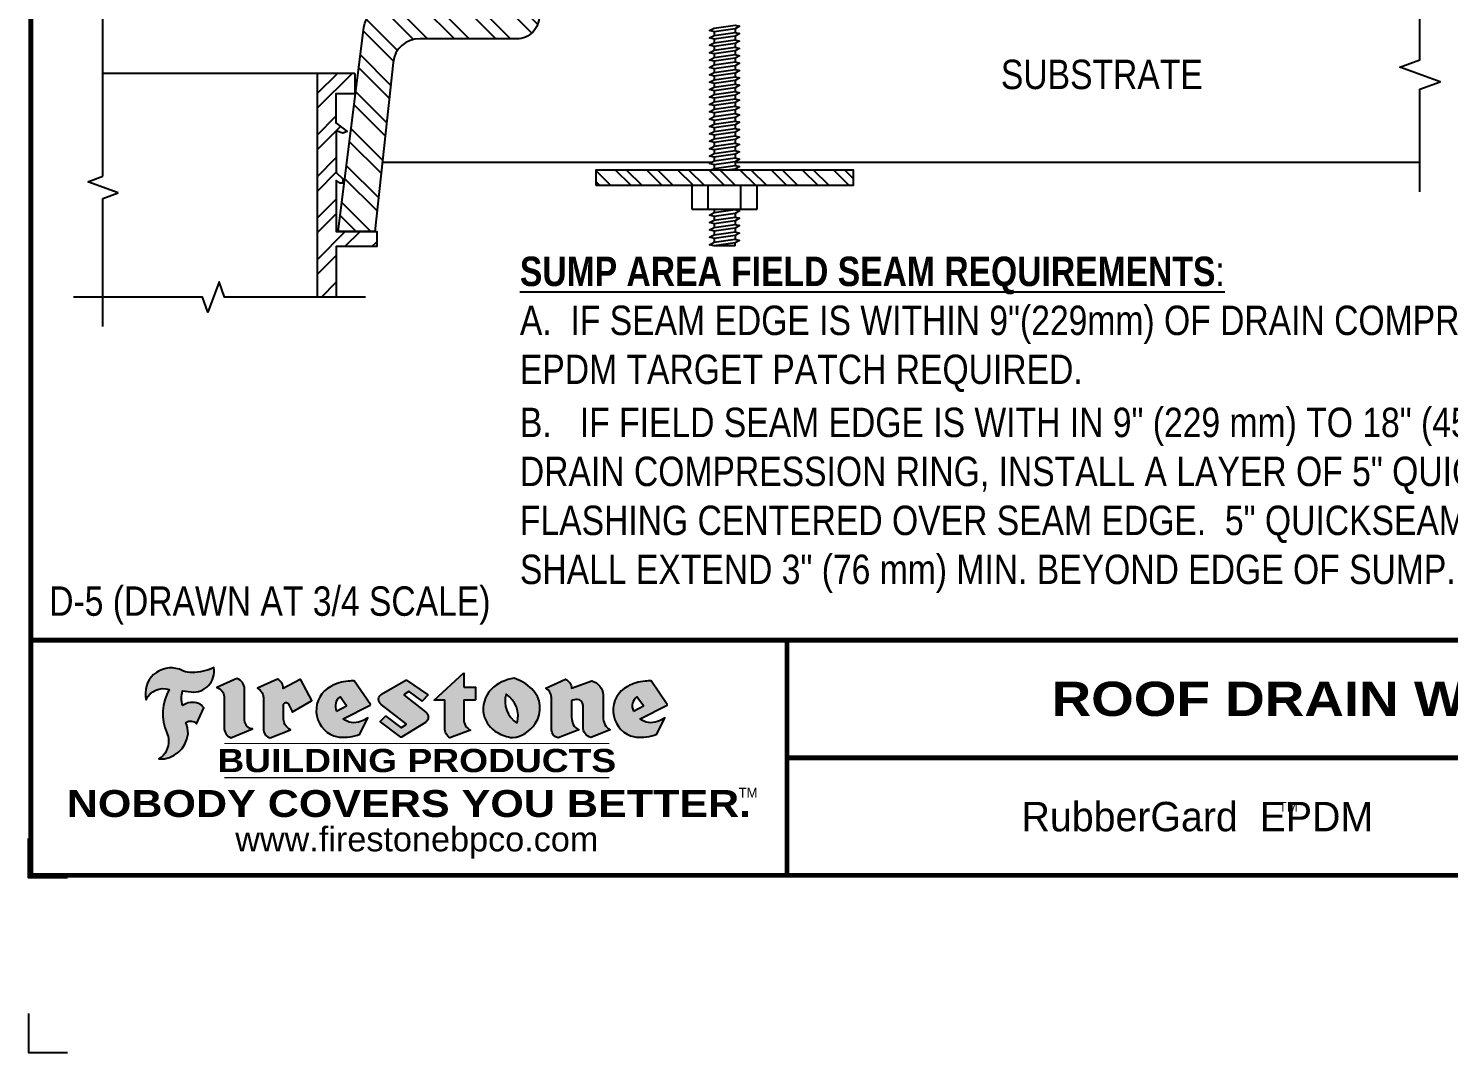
# Model space of a CAD drawing. Header units: inches. Extents: x 255.4 to 275.5, y 113.7 to 130.5.
# Drawn here: x 255.45 to 264.51, y 113.75 to 120.28 of the extents above; entities that cross this region are included whole.
import ezdxf
from ezdxf.enums import TextEntityAlignment as Align

# ---------------------------------------------------------------- set-up
doc = ezdxf.new("R2010")
doc.units = ezdxf.units.IN
doc.header["$MEASUREMENT"] = 0
doc.layers.get('0').update_dxf_attribs({"linetype": 'CONTINUOUS'})
doc.layers.get('DEFPOINTS').update_dxf_attribs({"linetype": 'CONTINUOUS'})
for name, color, linetype in [('FSBP-ACCESSORY-OTHER', 7, 'CONTINUOUS'), ('FSBP-ANNO-NOTE', 7, 'CONTINUOUS'), ('FSBP-SUBSTRATE-GENERIC', 9, 'CONTINUOUS'), ('FSBP-TTLB', 7, 'CONTINUOUS'), ('FSBP-TTLB-BORDER', 7, 'CONTINUOUS'), ('FSBP-TTLB-TEXT', 7, 'CONTINUOUS')]:
    doc.layers.add(name, color=color, linetype=linetype)
doc.styles.add('FSBP_ARIAL', font='arial.ttf')
doc.styles.add('FSBP_ARIAL_BOLD', font='')
doc.styles.add('FSBP_ARIAL_NAR', font='ARIALN.TTF')
doc.styles.add('FSBP_BANKGOTHIC', font='bgothm.ttf')
doc.styles.get('FSBP_ARIAL_BOLD').set_extended_font_data('Arial Black')

# ---------------------------------------------------------------- blocks, each defined once
blk = doc.blocks.new('TTLB-EPDM_1')
at = {"layer": 'FSBP-TTLB-TEXT'}
h = blk.add_hatch(color=1, dxfattribs=at)
edge = h.paths.add_edge_path()
edge.add_arc((1.037309769669573, -0.1982514792917306), 0.1319107607348553, 264.0410451462098, 370.3106169565175)
edge.add_arc((1.027551646585694, 0.1214293576525799), 0.3273056962876235, 270.05058356628535, 295.23459397187514, ccw=False)
edge.add_arc((1.022801957313345, -0.06680179986895154), 0.1391656561713503, 249.3281275763668, 272.0749124149863, ccw=False)
edge.add_line((0.9736743133014443, -0.1970076156048179), (0.9474927838574558, -0.1852745150568325))
edge.add_arc((0.8939498971398288, -0.3394262635682071), 0.1631857907024099, 70.84590087378872, 194.3325259843273)
edge.add_arc((0.8444260109029493, -0.4259936440910768), 0.1179914261095279, 70.96950098067128, 156.9641407594482, ccw=False)
edge.add_arc((1.153141409296894, -0.4684497516079468), 0.3110405457095052, 150.3231137483159, 203.2084295854517)
edge.add_arc((0.7562495500622943, -0.6412608153899899), 0.1218587156617311, 0.8849157075190988, 24.34668939894999, ccw=False)
edge.add_arc((0.7493781665697374, -0.6475258110744375), 0.1289731377238325, -58.36655102076742, 3.6216782311386737, ccw=False)
edge.add_arc((0.8256699029544474, -0.5792158350996106), 0.1783301886510354, 267.2205474105585, 354.1381621173521)
edge.add_arc((0.7903121048625305, -0.6011409294291745), 0.212787892960859, 0.9996158580669322, 21.00503380861244)
edge.add_arc((1.01880712263941, -0.5666691048185161), 0.05136395668415847, 40.82117713173261, 125.52727787225791, ccw=False)
edge.add_line((1.057676976260041, -0.5330924682126437), (1.102776947655911, -0.4308018311949837))
edge.add_arc((1.040858222524664, -0.4699705673995949), 0.07326744446031509, 32.31675181867256, 66.31481236598174)
edge.add_arc((1.032262518825329, -0.5063316993097662), 0.1102246948011782, 69.8179132332389, 125.254734720681)
edge.add_arc((1.127708877207287, -0.368959353531244), 0.1659710644737306, 164.1569669952081, 196.5811013160487, ccw=False)
edge.add_line((0.9680425188342383, -0.3236487780942383), (1.023615334387159, -0.3294494641845773))
h = blk.add_hatch(color=1, dxfattribs=at)
edge = h.paths.add_edge_path()
edge.add_line((1.275239419159561, -0.6223407783464694), (1.415345367376062, -0.5660418822574371))
edge.add_arc((1.421019305783958, -0.5090099247487757), 0.05731350411836949, 181.9717871001989, 264.31851000495806, ccw=False)
edge.add_line((1.363739737527226, -0.5109819325197265), (1.363412352251203, -0.3102363679013962))
edge.add_arc((1.294263659668751, -0.3103491388303989), 0.06914878453844908, 0.0934405599591014, 72.42834396969012)
edge.add_line((1.315139561173908, -0.2444268274366692), (1.186839444240604, -0.3024209471341379))
edge.add_arc((1.175246268095289, -0.3585110609420917), 0.05727567197445628, -0.017399788185912257, 78.322067691347, ccw=False)
edge.add_line((1.232521937428658, -0.3585284546236807), (1.232574268422297, -0.555126496687123))
edge.add_arc((1.305699496415486, -0.5558575689677219), 0.07312888236350451, 179.4272023230205, 245.3845503102953)
h = blk.add_hatch(color=1, dxfattribs=at)
edge = h.paths.add_edge_path()
edge.add_line((1.792026821926584, -0.3839679064720229), (1.722158956877934, -0.2518542302253621))
edge.add_arc((1.720119655279638, -0.2529327078887852), 0.002306916790721817, 27.87197133405656, 117.3766794470751)
edge.add_line((1.719058846382097, -0.250884159729182), (1.610638460368705, -0.3070279753467702))
edge.add_arc((1.547088841662962, -0.3061026658494403), 0.06355635479880145, 359.165808011073, 425.8793658831422)
edge.add_line((1.573061729235633, -0.2480956029480268), (1.446879247402876, -0.3051325108639702))
edge.add_arc((1.407812067100189, -0.370357133046621), 0.07602957263902092, -3.441403975725109, 59.07992244284969, ccw=False)
edge.add_line((1.483704536400296, -0.3749210150788969), (1.483704536400296, -0.5723838140635706))
edge.add_arc((1.54053746518044, -0.568254406115083), 0.05698275005415228, 184.1557352478595, 255.3066498366543)
edge.add_line((1.526084036778343, -0.6233736605654059), (1.657291340682093, -0.570650514527486))
edge.add_arc((1.688298576827198, -0.5021390388423987), 0.0752015358480571, 207.5160880841914, 245.649226723163, ccw=False)
edge.add_arc((1.721050197024907, -0.4914488168456328), 0.1093332836229113, 179.4823365255141, 204.5537900001094, ccw=False)
edge.add_line((1.611721375809452, -0.4904610114968335), (1.611721375809452, -0.4126404716788983))
edge.add_arc((1.628589765097195, -0.414159299036043), 0.01693662875851176, 28.356188110622725, 174.8549701683585, ccw=False)
edge.add_arc((1.627340435522395, -0.4197189881350504), 0.02111886817708033, 22.216893572439517, 40.10213956426492, ccw=False)
edge.add_line((1.646891420738257, -0.4117336534413738), (1.666638796144639, -0.4549750258192233))
edge.add_arc((1.668737246926742, -0.4540167099035481), 0.002306916790685496, 204.545128184284, 299.6323508190091)
edge.add_line((1.669877862091766, -0.4560219186518992), (1.791128135493295, -0.3870515928837648))
edge.add_line((1.791128135493295, -0.3870515928837648), (1.792026821926584, -0.3839679064720229))
h = blk.add_hatch(color=1, dxfattribs=at)
h.paths.add_polyline_path([(2.063388732080512, -0.2583237030618903, 0.02524281661523788), (2.025024361750752, -0.2610532129309178, 0.1213611957758757), (1.901773912052249, -0.3008158885520373, 0.6151668103976068), (1.93274136141747, -0.6099060679591872, 0.05306812109568645), (1.967936229862175, -0.617865745600497, 0.1150932231766138), (2.099126721549737, -0.5994933789882708), (2.151195569562105, -0.4944891916583316, -0.08755405562188731), (2.104230609512001, -0.5187113292177372, -0.265591761123442), (1.992692314386659, -0.5010701623316862), (2.165347897647223, -0.4141184325909109, 0.4518949533370738), (2.166222728871162, -0.4107679608846269)])
h.paths.add_polyline_path([(2.014217313945437, -0.4188965037300676), (1.951113654018855, -0.4515330109460507, -0.3720533890450154), (1.973177450672722, -0.3607130665457561)], flags=16)
h = blk.add_hatch(color=1, dxfattribs=at)
edge = h.paths.add_edge_path()
edge.add_arc((2.260407392426802, -0.3775796671688782), 0.04152450223225729, 123.20805433950699, 232.2027298779723, ccw=False)
edge.add_line((2.237665217914071, -0.3428366421988329), (2.393535971665983, -0.2540943745380986))
edge.add_arc((2.394677353533142, -0.2560991469722482), 0.002306916790741334, 55.64644466176611, 119.65426054492559, ccw=False)
edge.add_line((2.395979141996861, -0.2541946229174954), (2.531809646140459, -0.3470380726374032))
edge.add_arc((2.530468902927946, -0.3489153772789875), 0.002306916790700397, -42.731101238422525, 54.4661353739603, ccw=False)
edge.add_line((2.532163440279987, -0.3504807552658491), (2.498457913851155, -0.3869673252714421))
edge.add_arc((2.496763376499139, -0.3854019472845934), 0.002306916790672934, 233.7527076894875, 317.26889876138785, ccw=False)
edge.add_line((2.495399362263356, -0.38726241234572), (2.413849913492982, -0.3274738082119626))
edge.add_arc((2.412485899257181, -0.3293342732731342), 0.002306916790720064, 53.75270768979358, 124.4135619297835)
edge.add_line((2.41118211687575, -0.3274311136421062), (2.382933981293377, -0.346782838468144))
edge.add_arc((2.38423776367478, -0.3486859980991606), 0.002306916790694898, 124.4135619293799, 231.8459020253626)
edge.add_line((2.382812599816248, -0.3505000469010184), (2.519899969301207, -0.4581994452042721))
edge.add_arc((2.494247019847682, -0.4908523236374461), 0.04152450223225742, -55.21225898295222, 51.84590202520428, ccw=False)
edge.add_line((2.517938320565804, -0.5249552055672808), (2.364434947484597, -0.6179520922513717))
edge.add_arc((2.36323960192349, -0.6159790200102006), 0.002306916790726996, 233.2955624372927, 301.20872157023314, ccw=False)
edge.add_line((2.361860787187538, -0.6178285429225383), (2.231266621301074, -0.5204709167214361))
edge.add_arc((2.232647938930649, -0.5186232623475259), 0.002306916790697672, 135.5134179846393, 233.21798691998708, ccw=False)
edge.add_line((2.231002150870836, -0.5170067083764565), (2.262839375599356, -0.4845937328397696))
edge.add_arc((2.264485163659225, -0.4862102868108537), 0.002306916790748497, 53.0352839999411, 135.513417985369, ccw=False)
edge.add_line((2.265872365996302, -0.4843670465239001), (2.361834678328762, -0.5565872257804898))
edge.add_arc((2.363221880665761, -0.5547439854936304), 0.002306916790627066, 233.0352840000685, 302.2362632414394)
edge.add_line((2.36445241715569, -0.5566953042850713), (2.39428499383348, -0.5378823484768844))
edge.add_arc((2.393054457343549, -0.5359310296853765), 0.002306916790685166, 302.2362632406177, 412.2027298768422)
edge.add_line((2.394468296066179, -0.5341081404551886), (2.234958295420142, -0.4103916733127022))
h = blk.add_hatch(color=1, dxfattribs=at)
edge = h.paths.add_edge_path()
edge.add_line((2.763460561272041, -0.2072496393923444), (2.763460561272041, -0.2969520779963801))
edge.add_arc((2.765767478062699, -0.2969520779963943), 0.00230691679065842, 179.9999999996471, 269.9999999996471)
edge.add_line((2.765767478062685, -0.2992589947870528), (2.835417693520355, -0.2992589947870528))
edge.add_arc((2.835417693520355, -0.3015659115777538), 0.002306916790701052, 0, 90, ccw=False)
edge.add_line((2.837724610311056, -0.3015659115777538), (2.837724610311056, -0.3790761307453892))
edge.add_arc((2.83541769352037, -0.3790761307453749), 0.002306916790686842, 269.99999999964706, 359.99999999964706, ccw=False)
edge.add_line((2.835417693520355, -0.3813830475360618), (2.765767478062685, -0.3813830475360618))
edge.add_arc((2.765767478062699, -0.3836899643267202), 0.00230691679065842, 90.00000000035294, 180.0000000003529)
edge.add_line((2.763460561272041, -0.3836899643267344), (2.763460561272041, -0.5033995910642801))
edge.add_arc((2.836735953378943, -0.5071368822038516), 0.07337063740681413, 177.0802527808789, 245.3249543133826)
edge.add_line((2.806105814540615, -0.5738080530967267), (2.674529557384915, -0.6226036013049594))
edge.add_arc((2.708610405062069, -0.564298408791804), 0.06753517344606039, 177.0345319916277, 239.6926428024901, ccw=False)
edge.add_line((2.641165668230087, -0.560804539009709), (2.641165668230087, -0.3836899643267344))
edge.add_arc((2.638858751439429, -0.3836899643267202), 0.00230691679065842, 359.9999999996471, 449.999999999647)
edge.add_line((2.638858751439443, -0.3813830475360618), (2.572857950769389, -0.3813830475360618))
edge.add_line((2.572857950769389, -0.3813830475360618), (2.763460561272041, -0.2072496393923444))
h = blk.add_hatch(color=1, dxfattribs=at)
edge = h.paths.add_edge_path(flags=16)
edge.add_arc((2.940363509127394, -0.4847985213681437), 0.1684614578629418, 344.5558804047865, 417.0140046669545)
edge.add_arc((3.194458079644619, -0.3883534532477785), 0.1684614578629414, 164.5558804047864, 237.0140046669546)
edge = h.paths.add_edge_path()
edge.add_arc((3.069375116502199, -0.4399344555144872), 0.1828726885096673, 136.0914512150047, 191.213418978326)
edge.add_arc((3.064939550433406, -0.4318234379590333), 0.1803148804748503, 194.0167254156723, 240.6663730831859)
edge.add_arc((3.098047041778981, -0.3845058757092554), 0.2378525180183701, 239.2975390661776, 264.2889872773176)
edge.add_arc((3.04884478212623, -0.4190232383793012), 0.203760689247156, 277.1986764832036, 326.503572961274)
edge.add_arc((3.077739326803546, -0.4341046616465112), 0.171374865791709, 325.3768876809902, 406.3828327799087)
edge.add_arc((3.011839488065919, -0.4896144380417797), 0.2571945645850002, 44.28462553519766, 73.82901434867304)
edge.add_arc((3.117152499586992, -0.4983433120546693), 0.2579560664039132, 97.50292863483666, 134.1039137579027)
h = blk.add_hatch(color=1, dxfattribs=at)
edge = h.paths.add_edge_path()
edge.add_line((3.322690228557462, -0.5721896537377091), (3.322690228557462, -0.3749210150788969))
edge.add_arc((3.246797759257384, -0.3703571330465745), 0.076029572638996, 356.5585960242387, 419.0799224428129)
edge.add_line((3.285864939560099, -0.3051325108639702), (3.412047421392799, -0.2480956029480268))
edge.add_arc((3.386074533820159, -0.3061026658494941), 0.06355635479883807, 0.3962622833877276, 65.87936588318718, ccw=False)
edge.add_line((3.449629368605429, -0.3056631084210863), (3.580526418688805, -0.2593848434574539))
edge.add_arc((3.555744121700958, -0.3530904070730321), 0.09692726601172152, 2.366977007666776, 75.18615851992018, ccw=False)
edge.add_line((3.652588689330287, -0.3490873311063041), (3.652588689330287, -0.4883770011386872))
edge.add_arc((3.761877549389556, -0.4914934052703811), 0.1093332836229047, 178.3666365323574, 204.5537900000422)
edge.add_arc((3.729125929191727, -0.5021836272670953), 0.07520153584796169, 207.5160880841711, 245.2240541443093)
edge.add_line((3.697611150971852, -0.5704631245385627), (3.572585913552643, -0.6207021253773775))
edge.add_arc((3.59534718600759, -0.5526356419907701), 0.07177131519198746, 180.3328587115751, 251.51018566665869, ccw=False)
edge.add_line((3.523577081955409, -0.5530525936986663), (3.523577081955409, -0.4153032515383615))
edge.add_arc((3.486319529276879, -0.4148773504126441), 0.0372599868942854, 359.3450650296066, 449.0500281941028)
edge.add_arc((3.482769874121713, -0.4419622099033496), 0.06447454900600783, 86.29402372314017, 119.8211331593848)
edge.add_line((3.450707067966732, -0.3860252459975726), (3.450707067966732, -0.4904610114968335))
edge.add_arc((3.560035889182251, -0.491448816845647), 0.1093332836229751, 179.4823365255069, 204.5537900001023)
edge.add_arc((3.527284268984408, -0.5021390388424952), 0.07520153584796385, 207.5160880841699, 245.6492267231416)
edge.add_line((3.496277032839316, -0.570650514527486), (3.365069728935509, -0.6233736605654059))
edge.add_arc((3.37950248606194, -0.5682868177318081), 0.05694615642555727, 183.9298782390169, 255.318496325343, ccw=False)
h = blk.add_hatch(color=1, dxfattribs=at)
h.paths.add_polyline_path([(3.957695472291277, -0.2583237030618903, 0.02524281661523822), (3.919331101961575, -0.2610532129309178, 0.1085638477195505), (3.807890832595604, -0.2939221658134414, 0.6425897848490651), (3.827048101628293, -0.6099060679591872, 0.05306812109569052), (3.862242970072884, -0.617865745600497, 0.1150932231766133), (3.993433461760503, -0.5994933789882708), (4.045502309772871, -0.4944891916583316, -0.08755405562189084), (3.998537349722767, -0.5187113292177372, -0.2655917611234366), (3.886999054597368, -0.5010701623316862), (4.059654637857989, -0.4141184325909109, 0.4518949533370731), (4.060529469081928, -0.4107679608846269)])
h.paths.add_polyline_path([(3.90852405415626, -0.4188965037300676), (3.845420394229677, -0.4515330109460507, -0.3720533890450147), (3.867484190883488, -0.3607130665457561)], flags=16)
at = {"layer": 'DEFPOINTS', "color": 1}
blk.add_lwpolyline([(0.234375, -1.515625), (-0.015625, -1.515625), (-0.015625, -1.265625)], dxfattribs=at)
at = {"layer": 'DEFPOINTS', "linetype": 'Continuous', "ltscale": 1.75}
blk.add_lwpolyline([(-0.015625, -2.380833333333342), (-0.015625, -2.630833333333342), (0.234375, -2.630833333333342)], dxfattribs=at)
at = {"layer": 'FSBP-TTLB', "const_width": 0.03125}
for points in [[(0, 0), (0, -1.5), (20, -1.5), (20, 0), (0, 0)], [(4.825208527206769, 0), (4.825208527206769, -0.75)], [(4.825208527206769, -0.75), (15.84028770518938, -0.75)], [(4.825208527206769, -0.75), (4.825208527206769, -1.5)]]:
    blk.add_lwpolyline(points, dxfattribs=at)
at = {"layer": 'FSBP-TTLB-BORDER', "const_width": 0.03125}
blk.add_lwpolyline([(20, 0), (20, 13), (0, 13), (0, 0)], dxfattribs=at)
at = {"layer": 'FSBP-TTLB-TEXT', "color": 1}
blk.add_line((0.7358432058323388, -0.379822754145593), (0.7358432058323388, -0.379822754145593), dxfattribs=at)
for points in [[(1.023615323725323, -0.3294494630716969, 0.5000510906601082), (1.167090420776901, -0.1746414942047778, -0.1103304102359608), (1.027840608309816, -0.2058762110801382, -0.09957876667165425), (0.9736743133014443, -0.1970076156048179), (0.9474927838574558, -0.1852745150568325, 0.5978159689075124), (0.7358432058323388, -0.379822754145593, -0.3938834584182213), (0.8828996422548698, -0.3144510229727047, 0.2349406564350952), (0.86727108227484, -0.5910237178633082, -0.1027304183841549), (0.8780937320133262, -0.6393788197974146, -0.2772692352614086), (0.8170223912655956, -0.7573362346216896, 0.3985429150902959), (1.003067614090241, -0.5974286950643517, 0.0875124847930418), (0.9889600163401155, -0.5248671157293501, -0.3874031597924062), (1.057676976260041, -0.5330924682126437), (1.102776947655911, -0.4308018311949837, 0.1494423498871741), (1.07029056398062, -0.4028746979725923, 0.2467195073738216), (0.9686394281704906, -0.4163228904100862, -0.1424285161541127), (0.9680425188342383, -0.3236487780942383), (1.023615334387159, -0.3294494641845773)], [(2.166222728871162, -0.4107679608846269), (2.063388732080512, -0.2583237030618903, 0.02524281661523788), (2.025024361750752, -0.2610532129309178, 0.1085638477195265), (1.913584092384895, -0.2939221658134414, 0.6425897848491228), (1.93274136141747, -0.6099060679591872, 0.05306812109568648), (1.967936229862175, -0.617865745600497, 0.1150932231766137), (2.099126721549737, -0.5994933789882708), (2.151195569562105, -0.4944891916583316, -0.0875540556218873), (2.104230609512001, -0.5187113292177372, -0.2655917611234418), (1.992692314386659, -0.5010701623316862), (2.165347897647223, -0.4141184325909109)], [(2.763460561272041, -0.2072496393923444), (2.763460561272041, -0.2969520779963801, 0.4142135623730958), (2.765767478062685, -0.2992589947870528), (2.835417693520355, -0.2992589947870528, -0.414213562373095), (2.837724610311056, -0.3015659115777538), (2.837724610311056, -0.3790761307453892, -0.4142135623730938), (2.835417693520355, -0.3813830475360618), (2.765767478062685, -0.3813830475360618, 0.4142135623730958), (2.763460561272041, -0.3836899643267344), (2.763460561272041, -0.5033995910642801, 0.3068985753588853), (2.806105814540615, -0.5738080530967267), (2.674529557384915, -0.6226036013049594, -0.2804194150632976), (2.641165668230087, -0.560804539009709), (2.641165668230087, -0.3836899643267344, 0.414213562373095), (2.638858751439443, -0.3813830475360618), (2.572857950769389, -0.3813830475360618), (2.763460561272041, -0.2072496393923444)], [(4.060529469081928, -0.4107679608846269), (3.957695472291277, -0.2583237030618903, 0.02524281661523788), (3.919331101961575, -0.2610532129309178, 0.1085638477195265), (3.807890832595604, -0.2939221658134414, 0.6425897848491228), (3.827048101628293, -0.6099060679591872, 0.05306812109568648), (3.862242970072884, -0.617865745600497, 0.1150932231766137), (3.993433461760503, -0.5994933789882708), (4.045502309772871, -0.4944891916583316, -0.0875540556218873), (3.998537349722767, -0.5187113292177372, -0.2655917611234418), (3.886999054597368, -0.5010701623316862), (4.059654637857989, -0.4141184325909109)], [(4.059654637857989, -0.4141184325909109, 0.4518949533370731), (4.060529469081928, -0.4107679608846269, 0.4518949533370731)]]:
    blk.add_lwpolyline(points, format="xyb", dxfattribs=at)
for points in [[(1.275239419159561, -0.6223407783464694), (1.415345367376062, -0.5660418822574371, -0.3756100036733062), (1.363739737527226, -0.5109819325197265), (1.363412352251203, -0.3102363679013962, 0.3265360292958048), (1.315139561173908, -0.2444268274366692), (1.186839444240604, -0.3024209471341379, -0.3557863980845349), (1.232521937428658, -0.3585284546236807), (1.232574268422297, -0.555126496687123, 0.2960110723418457)], [(1.792026821926584, -0.3839679064720229), (1.722158956877934, -0.2518542302253621, 0.4116839150163434), (1.719058846382097, -0.250884159729182), (1.610638460368705, -0.3070279753467702, 0.2996033003794034), (1.573061729235633, -0.2480956029480268), (1.446879247402876, -0.3051325108639702, -0.2797757560995365), (1.483704536400296, -0.3749210150788969), (1.483704536400296, -0.5723838140635706, 0.320828638474519), (1.526084036778343, -0.6233736605654059), (1.657291340682093, -0.570650514527486, -0.1679398621276611), (1.621603752698661, -0.5368819723450571, -0.1098333365370753), (1.611721375809452, -0.4904610114968335), (1.611721375809452, -0.4126404716788983, -0.743334502655012), (1.64349420176768, -0.4061152228778298, -0.07819791644735608), (1.646891420738257, -0.4117336534413738), (1.666638796144639, -0.4549750258192233, 0.4404648714563479), (1.669877862091766, -0.4560219186518992), (1.791128135493295, -0.3870515928837648)], [(2.234958295420142, -0.4103916733127022, -0.5150044486718882), (2.237665217914071, -0.3428366421988329), (2.393535971665983, -0.2540943745380986, -0.2867822934100265), (2.395979141996861, -0.2541946229174954), (2.531809646140459, -0.3470380726374032, -0.4515027974650387), (2.532163440279987, -0.3504807552658491), (2.498457913851155, -0.3869673252714421, -0.3814439164929681), (2.495399362263356, -0.38726241234572), (2.413849913492982, -0.3274738082119626, 0.3184718635035665), (2.41118211687575, -0.3274311136421062), (2.382933981293377, -0.346782838468144, 0.5064094529656681), (2.382812599816248, -0.3505000469010184), (2.519899969301207, -0.4581994452042721, -0.5043597839115849), (2.517938320565804, -0.5249552055672808), (2.364434947484597, -0.6179520922513717, -0.3053163970316367), (2.361860787187538, -0.6178285429225383), (2.231266621301074, -0.5204709167214361, -0.4541703869768119), (2.231002150870836, -0.5170067083764565), (2.262839375599356, -0.4845937328397696, -0.3762644290664977), (2.265872365996302, -0.4843670465239001), (2.361834678328762, -0.5565872257804898, 0.3114700032088108), (2.36445241715569, -0.5566953042850713), (2.39428499383348, -0.5378823484768844, 0.520381097387146), (2.394468296066179, -0.5341081404551886)], [(2.937624918725987, -0.3131105398334029, 0.2452625673097023), (2.889993533867141, -0.4754966266250307, 0.2064059665179019), (2.976604338974084, -0.5890186876871866, 0.1094800500670344), (3.074378098474654, -0.6211778035979165, 0.2185147641853038), (3.218764944843201, -0.5314757029352819, 0.3689489483072479), (3.195959963110113, -0.3100352223135445, 0.1296305888694145), (3.0834694040758, -0.242595816912754, 0.1610736375384317)], [(3.322690228557462, -0.5721896537377091), (3.322690228557462, -0.3749210150788969, 0.2797757560995341), (3.285864939560099, -0.3051325108639702), (3.412047421392799, -0.2480956029480268, -0.2937618496109166), (3.449629368605429, -0.3056631084210863), (3.580526418688805, -0.2593848434574539, -0.3288760160581939), (3.652588689330287, -0.3490873311063041), (3.652588689330287, -0.4883770011386872, 0.114762897203527), (3.662431105063263, -0.536926560769686, 0.166032965990522), (3.697611150971852, -0.5704631245385627), (3.572585913552643, -0.6207021253773775, -0.3209557512194564), (3.523577081955409, -0.5530525936986663), (3.523577081955409, -0.4153032515383615, 0.4127061514896111), (3.48693727661589, -0.3776224848030694, 0.1473421876160361), (3.450707067966732, -0.3860252459975726), (3.450707067966732, -0.4904610114968335, 0.1098333365370753), (3.460589444855941, -0.5368819723450855, 0.1679398621276611), (3.496277032839316, -0.570650514527486), (3.365069728935509, -0.6233736605654059, -0.3219729545308964), (3.322690228557462, -0.5721896537377091, 29.1476284739)], [(1.951113654018855, -0.4515330109460507), (2.014217313945437, -0.4188965037300676), (1.973177450672722, -0.3607130665457561, 0.3720533890450154)], [(3.10274193015772, -0.5296595419651595, 0.3271311138286319), (3.032079658614293, -0.3434924326507627, 0.3271311138286322)], [(3.845420394229677, -0.4515330109460507), (3.90852405415626, -0.4188965037300676), (3.867484190883488, -0.3607130665457561, 0.3720533890450154)]]:
    blk.add_lwpolyline(points, format="xyb", close=True, dxfattribs=at)
at = {"layer": 'FSBP-TTLB-TEXT', "const_width": 0.0078125}
for points in [[(1.233926579809207, -0.6584455781731435), (3.691229482685259, -0.6584455781731577)], [(1.233926579809207, -0.8761560960495984), (3.691229482685259, -0.8761560960495842)]]:
    blk.add_lwpolyline(points, dxfattribs=at)
at = {"layer": 'FSBP-TTLB-TEXT', "color": 1}
for centre, start, end in [((1.789987520328282, -0.3850463841354355), 299.6323508193319, 27.87197133380463), ((2.164310260790558, -0.412058050385383), 296.7304547840455, 34.00233684987403)]:
    blk.add_arc(centre, 0.00230691679068068, start, end, dxfattribs=at)
at = {"layer": 'FSBP-TTLB-TEXT', "lineweight": 18, "style": 'FSBP_ARIAL_BOLD'}
blk.add_text('BUILDING PRODUCTS', height=0.1484375, dxfattribs=at).set_placement((2.462578031247233, -0.7673008371113639), align=Align.MIDDLE_CENTER)
at = {"layer": 'FSBP-TTLB-TEXT', "color": 1}
for s, height, style, p in [('NOBODY COVERS YOU BETTER.', 0.171875, 'FSBP_ARIAL_BOLD', (2.412604263603384, -1.041650450587369)), ('TM', 0.0625, 'FSBP_BANKGOTHIC', (4.576671173373001, -0.9725745042934193))]:
    blk.add_text(s, height=height, dxfattribs=dict(at, style=style)).set_placement(p, align=Align.MIDDLE_CENTER)
at = {"layer": 'FSBP-TTLB-TEXT'}
for s, height, style, p in [('RubberGard  EPDM', 0.1875, 'FSBP_BANKGOTHIC', (7.443365678241776, -1.125)), ('TM', 0.0625, 'FSBP_BANKGOTHIC', (8.023397742165457, -1.062518816683806)), ('www.firestonebpco.com', 0.15625, 'FSBP_ARIAL', (2.462578031247233, -1.268657306740124))]:
    blk.add_text(s, height=height, dxfattribs=dict(at, style=style)).set_placement(p, align=Align.MIDDLE_CENTER)
for tag, height, style, p in [('MAXIMUM_WARRANTY', 0.1875, 'FSBP_ARIAL_BOLD', (18.03987100774941, 0.2240244307510579)), ('ACCPT_SYSTEMS', 0.21875, 'FSBP_ARIAL', (12.49438170418193, -1.125))]:
    blk.add_attdef(tag, text='', height=height, dxfattribs=dict(at, style=style)).set_placement(p, align=Align.MIDDLE_LEFT)
for tag, height, style, p in [('DETAIL_DESCP_LINE_1', 0.21875, 'FSBP_ARIAL_BOLD', (10.33118450231211, -0.3736318192489421)), ('ISSUE_REV_DATE', 0.21875, 'FSBP_ARIAL', (16.84069633627263, -0.7282559425942452)), ('DETAIL_NUMBER', 0.4375, 'FSBP_ARIAL', (18.91941590748775, -0.8931630692489421))]:
    blk.add_attdef(tag, text='', height=height, dxfattribs=dict(at, style=style)).set_placement(p, align=Align.MIDDLE_CENTER)

msp = doc.modelspace()

# ---------------------------------------------------------------- hatches: boundary and pattern name
at = {"layer": 'FSBP-ACCESSORY-OTHER'}
h = msp.add_hatch(dxfattribs=at)
h.set_pattern_fill('STEEL', color=9, scale=1.5, angle=90, style=0)
h.set_pattern_definition([(135, (-29.04560871773896, -17.54017931976513), (-0.1325825214724777, -0.1325825214724776), []), (135, (-29.13935871773896, -17.54017931976513), (-0.1325825214724777, -0.1325825214724776), [])])
h.paths.add_polyline_path([(259.4527146544423, 121.352186363823, -0.2918938974228282), (259.6191642406986, 121.5422426961987), (260.6838242557917, 121.8760046786397), (260.6838242557918, 122.0948732872146), (259.702130188099, 121.7844561907109, -0.05640854897805642), (259.5365914309261, 121.75200835512), (259.2812166170206, 121.7313131563411), (259.2990738209046, 121.7266487854906), (259.2697769459046, 121.710625792502), (259.2697769459046, 121.687188292502), (259.2990738209046, 121.6795358352277), (259.2697769459046, 121.6635128422391), (259.2697769459045, 121.6400753422391), (259.2990738209047, 121.6324228849647), (259.2697769459046, 121.6163998919761), (259.2697769459046, 121.5929623919761), (259.2990738209047, 121.5853099347018), (259.2697769459047, 121.5692869417132), (259.2697769459046, 121.5458494417132), (259.2990738209047, 121.5381969844389), (259.2697769459047, 121.5221739914503), (259.2697769459047, 121.4987364914503), (259.2990738209047, 121.491084034176), (259.2697769459047, 121.4750610411873), (259.2697769459047, 121.4516235411873), (259.2990738209048, 121.443971083913), (259.2697769459047, 121.4279480909244), (259.2697769459047, 121.4045105909243), (259.2990738209047, 121.3968581336501), (259.2697769459047, 121.3808351406615), (259.2697769459047, 121.3545384028613), (259.0856997813039, 121.3545384028613), (259.0564029063038, 121.3621908601356), (259.0856997813038, 121.3782138531243), (259.0856997813039, 121.4016513531243), (259.0564029063038, 121.4093038103986), (259.0856997813039, 121.4253268033872), (259.0856997813039, 121.4487643033872), (259.0564029063038, 121.4564167606615), (259.0856997813039, 121.4724397536501), (259.0856997813039, 121.4958772536501), (259.0564029063038, 121.5035297109245), (259.0856997813037, 121.519552703913), (259.0856997813038, 121.5429902039131), (259.0564029063038, 121.5506426611874), (259.0856997813037, 121.566665654176), (259.0856997813038, 121.590103154176), (259.0564029063038, 121.5977556114503), (259.0856997813037, 121.6137786044389), (259.0856997813038, 121.6372161044389), (259.0564029063038, 121.6448685617133), (259.0856997813037, 121.6608915547019), (259.0856997813037, 121.6843290547019), (259.0564029063037, 121.6919815119762), (259.0856997813037, 121.7080045049648), (259.0856997813037, 121.7154687599502), (259.0779875177948, 121.7148437694747, 0.3543972428214908), (258.9428879023103, 121.5548942334161), (258.9272436131687, 120.7805250976301, -0.3917099456370535), (258.7551975994069, 120.6376673895075), (258.7402355684719, 120.6376673895075, 0.3318360600130224), (258.612200468401, 120.5310207696642, -0.3472753179656972), (258.4697552727508, 120.4189022679199), (257.7377878389834, 120.4201216495248, 0.3779964598703615), (257.5883589435109, 120.2883227918805), (257.4243082268187, 118.9850306461748), (257.6571661914408, 118.9850306461748), (257.7738251453894, 120.0641201668251, -0.3893932454485787), (257.9458418027322, 120.2151266253103), (258.5632168322436, 120.2150175187709, 0.4212451895017623), (258.7062573318209, 120.3614733947198, -0.4386904289420684), (258.8741845076621, 120.5235751928407, 0.354041665801916), (259.3818207722406, 120.887110755928)])
h = msp.add_hatch(dxfattribs=at)
h.set_pattern_fill('STEEL', color=9, scale=1.5, style=0)
h.set_pattern_definition([(45, (-29.04560871773896, -17.54017931976513), (-0.1325825214724776, 0.1325825214724777), []), (45, (-29.04560871773896, -17.44642931976513), (-0.1325825214724776, 0.1325825214724777), [])])
h.paths.add_polyline_path([(257.2912436746055, 118.5673893889818), (257.411122279961, 118.5673893889818), (257.4111222799607, 118.8891597634613), (257.6697051611162, 118.8891597634613), (257.6697051611162, 118.9850306461748), (257.4111222799608, 118.9850306461748), (257.4111222799608, 119.3104696881956), (257.4368499060856, 119.2940161083982), (257.4539666987071, 119.2940161083982), (257.4539666987071, 119.3213500665633), (257.4109753839899, 119.3612894749995), (257.4109753839899, 119.6281489429268), (257.4537052310621, 119.6122923417085), (257.4821067948482, 119.6235454813486), (257.4094769732547, 119.679810945989), (257.4094769732547, 119.8650602190288), (257.5301256151912, 119.8650602190288), (257.5301256151913, 119.9949190592914), (257.2912436746054, 119.9949190592914)])
h = msp.add_hatch(dxfattribs=at)
h.set_pattern_fill('STEEL', color=9, scale=1.125, angle=90, style=0)
h.set_pattern_definition([(135, (88.29294311233434, 4.169041330998247), (-0.09943689110435826, -0.09943689110435824), []), (135, (88.22263061233434, 4.169041330998247), (-0.09943689110435826, -0.09943689110435824), [])])
h.paths.add_polyline_path([(260.708925687328, 119.379211409043), (259.0689654936123, 119.379211409043), (259.0689654936123, 119.2788056828971), (260.708925687328, 119.2788056828971)])

# ---------------------------------------------------------------- linework, layer by layer
at = {"layer": 'FSBP-ACCESSORY-OTHER', "linetype": 'Continuous'}
for p, q in [((255.9229194077089, 119.3378608247136), (255.9229194077089, 120.9821636801724)), ((259.8220084397066, 120.2601926236296), (259.8220084397066, 120.2367551236296)), ((259.9558827412344, 120.2793175238478), (259.9558827412345, 120.2558800238478)), ((259.8220084397066, 120.2130796733667), (259.8220084397066, 120.1896421733667)), ((259.8220084397065, 120.1659667231037), (259.8220084397065, 120.1425292231037)), ((259.9558827412343, 120.2322045735849), (259.9558827412344, 120.2087670735849)), ((259.9558827412343, 120.185091623322), (259.9558827412343, 120.161654123322)), ((259.8220084397065, 120.1188537728408), (259.8220084397065, 120.0954162728408)), ((259.9558827412342, 120.137978673059), (259.9558827412343, 120.114541173059)), ((259.9558827412342, 120.0908657227961), (259.9558827412342, 120.0674282227961)), ((257.2912436746055, 118.5673893889819), (257.2912436746054, 119.9949190592914)), ((259.8220084397064, 120.0717408225779), (259.8220084397064, 120.0483033225779)), ((259.8220084397064, 120.024627872315), (259.8220084397064, 120.001190372315)), ((259.9558827412342, 120.0437527725332), (259.9558827412342, 120.0203152725332)), ((259.9558827412341, 119.9966398222703), (259.9558827412342, 119.9732023222703)), ((259.8220084397063, 119.977514922052), (259.8220084397063, 119.954077422052)), ((259.8220084397063, 119.9304019717891), (259.8220084397063, 119.9069644717891)), ((259.9558827412341, 119.9495268720073), (259.9558827412341, 119.9260893720073)), ((259.9558827412341, 119.9024139217444), (259.9558827412341, 119.8789764217444)), ((259.8220084397063, 119.8832890215262), (259.8220084397063, 119.8598515215262)), ((259.8220084397062, 119.8361760712632), (259.8220084397062, 119.8127385712632)), ((259.955882741234, 119.8553009714815), (259.955882741234, 119.8318634714815)), ((259.955882741234, 119.8081880212186), (259.955882741234, 119.7847505212186)), ((259.8220084397062, 119.7890631210003), (259.8220084397062, 119.7656256210003)), ((259.8220084397062, 119.7419501707374), (259.8220084397062, 119.7185126707374)), ((259.955882741234, 119.7610750709556), (259.955882741234, 119.7376375709556)), ((259.9558827412341, 119.7139621206927), (259.9558827412341, 119.6905246206927)), ((259.8220084397063, 119.6948372204744), (259.8220084397063, 119.6713997204745)), ((259.8220084397063, 119.6477242702115), (259.8220084397063, 119.6242867702115)), ((259.9558827412341, 119.6668491704298), (259.9558827412341, 119.6434116704298)), ((259.8220084397063, 119.6006113199486), (259.8220084397063, 119.5771738199486)), ((259.8220084397063, 119.5534983696857), (259.8220084397063, 119.5300608696857)), ((259.9558827412341, 119.6197362201669), (259.9558827412341, 119.5962987201669)), ((259.955882741234, 119.572623269904), (259.9558827412341, 119.549185769904)), ((259.8220084397063, 119.5063854194228), (259.8220084397063, 119.4829479194228)), ((259.8220084397063, 119.4592724691598), (259.8220084397063, 119.4358349691598)), ((259.955882741234, 119.525510319641), (259.9558827412341, 119.502072819641)), ((259.955882741234, 119.4783973693781), (259.9558827412341, 119.4549598693781)), ((259.8220084397063, 119.4121595188969), (259.8220084397063, 119.3887220188969)), ((259.9558827412341, 119.4312844191152), (259.9558827412341, 119.4078469191152)), ((259.9558827412341, 119.3841714688522), (259.9558827412341, 119.379211409043)), ((255.8263284046812, 119.3027045747136), (255.9229194077089, 119.3378608247136)), ((256.0195104107366, 119.2323920747136), (255.8263284046812, 119.3027045747136)), ((259.7843562924015, 119.1281970936783), (259.7843562924015, 119.2788056828971)), ((259.9935348885388, 119.1281970936783), (259.9935348885388, 119.2788056828971)), ((255.9229194077089, 119.1972358247136), (256.0195104107366, 119.2323920747136)), ((255.9229194077089, 118.3798893889819), (255.9229194077089, 119.1972358247136)), ((259.8220084397063, 119.1281970936783), (259.8220084397063, 119.1060443173193)), ((259.8220084397063, 119.0823688670564), (259.8220084397063, 119.0589313670564)), ((259.9558827412341, 119.1281970936783), (259.9558827412341, 119.1251692175376)), ((259.9558827412341, 119.1014937672746), (259.9558827412341, 119.0780562672746)), ((259.8220084397063, 119.0352559167934), (259.8220084397063, 119.0118184167935)), ((259.8220084397063, 118.9881429665306), (259.8220084397063, 118.9647054665306)), ((259.9558827412341, 119.0543808170117), (259.9558827412341, 119.0309433170117)), ((259.9558827412341, 119.0072678667488), (259.9558827412341, 118.9838303667488)), ((259.8220084397063, 118.9410300162676), (259.8220084397063, 118.9175925162676)), ((259.955882741234, 118.9601549164858), (259.9558827412341, 118.9367174164858)), ((259.955882741234, 118.8939170660047), (259.955882741234, 118.9130419662229))]:
    msp.add_line(p, q, dxfattribs=at)
at = {"layer": 'FSBP-ACCESSORY-OTHER'}
msp.add_lwpolyline([(259.2812166170206, 121.7313131563411), (259.5365914309261, 121.75200835512, 0.0564085489780564), (259.702130188099, 121.7844561907109), (260.6838242557918, 122.0948732872146), (260.6838242557917, 121.8760046786397), (259.6191642406986, 121.5422426961987, 0.2918938974228282), (259.4527146544423, 121.352186363823), (259.3818207722406, 120.887110755928, -0.3540416658019286), (258.874184507662, 120.5235751928407, 0.4386904289420053), (258.7062573318209, 120.3614733947198, -0.4212451895017847), (258.5632168322436, 120.2150175187709), (257.9458418027322, 120.2151266253103, 0.3893932454485786), (257.7738251453894, 120.0641201668251), (257.6571661914408, 118.9850306461748), (257.4243082268187, 118.9850306461748), (257.5883589435109, 120.2883227918805, -0.3779964598703615), (257.7377878389834, 120.4201216495248), (258.4697552727508, 120.4189022679199, 0.3472753179657542), (258.612200468401, 120.5310207696642, -0.3619214092287701), (258.7551975994069, 120.6376673895075, 0.3917099456370078), (258.9272436131687, 120.7805250976301), (258.9428879023103, 121.5548942334161, -0.3543972428214908), (259.0779875177948, 121.7148437694747), (259.0856997813037, 121.7154687599502)], format="xyb", dxfattribs=at)
for points in [[(259.9558827412345, 120.3029929741108), (259.9851796162345, 120.2953405168364), (259.9558827412344, 120.2793175238478), (259.8220084397066, 120.2601926236295), (259.7927115647066, 120.2678450809039), (259.8220084397066, 120.2838680738925)], [(259.9558827412344, 120.2558800238478), (259.9851796162344, 120.2482275665735), (259.9558827412343, 120.2322045735849), (259.8220084397066, 120.2130796733666), (259.7927115647066, 120.220732130641), (259.8220084397066, 120.2367551236296)], [(259.9558827412343, 120.2087670735849), (259.9851796162343, 120.2011146163106), (259.9558827412343, 120.185091623322), (259.8220084397066, 120.1659667231037), (259.7927115647066, 120.1736191803781), (259.8220084397066, 120.1896421733667)], [(259.9558827412343, 120.161654123322), (259.9851796162343, 120.1540016660477), (259.9558827412343, 120.1379786730591), (259.8220084397065, 120.1188537728408), (259.7927115647065, 120.1265062301151), (259.8220084397065, 120.1425292231037)], [(259.9558827412343, 120.1145411730591), (259.9851796162343, 120.1068887157847), (259.9558827412342, 120.0908657227961), (259.8220084397065, 120.0717408225778), (259.7927115647065, 120.0793932798522), (259.8220084397065, 120.0954162728408)], [(259.9558827412342, 120.0674282227961), (259.9851796162342, 120.0597757655218), (259.9558827412342, 120.0437527725332), (259.8220084397065, 120.0246278723149), (259.7927115647065, 120.0322803295893), (259.8220084397065, 120.0483033225779)], [(259.9558827412342, 120.0203152725332), (259.9851796162342, 120.0126628152588), (259.9558827412341, 119.9966398222702), (259.8220084397064, 119.977514922052), (259.7927115647064, 119.9851673793263), (259.8220084397064, 120.001190372315)], [(259.9558827412341, 119.9732023222702), (259.9851796162341, 119.965549864996), (259.9558827412341, 119.9495268720074), (259.8220084397063, 119.9304019717891), (259.7927115647063, 119.9380544290634), (259.8220084397063, 119.954077422052)], [(259.9558827412341, 119.9260893720074), (259.9851796162341, 119.918436914733), (259.9558827412341, 119.9024139217444), (259.8220084397063, 119.8832890215261), (259.7927115647063, 119.8909414788005), (259.8220084397063, 119.9069644717891)], [(259.9558827412341, 119.8789764217444), (259.9851796162341, 119.8713239644701), (259.955882741234, 119.8553009714815), (259.8220084397063, 119.8361760712632), (259.7927115647063, 119.8438285285376), (259.8220084397063, 119.8598515215262)], [(259.955882741234, 119.8318634714815), (259.985179616234, 119.8242110142071), (259.955882741234, 119.8081880212186), (259.8220084397062, 119.7890631210003), (259.7927115647062, 119.7967155782746), (259.8220084397062, 119.8127385712632)], [(259.955882741234, 119.7847505212186), (259.985179616234, 119.7770980639443), (259.955882741234, 119.7610750709556), (259.8220084397062, 119.7419501707374), (259.7927115647062, 119.7496026280117), (259.8220084397062, 119.7656256210003)], [(259.955882741234, 119.7376375709556), (259.985179616234, 119.7299851136813), (259.955882741234, 119.7139621206927), (259.8220084397062, 119.6948372204744), (259.7927115647062, 119.7024896777487), (259.8220084397062, 119.7185126707374)], [(259.9558827412341, 119.6905246206927), (259.9851796162341, 119.6828721634184), (259.9558827412341, 119.6668491704298), (259.8220084397063, 119.6477242702115), (259.7927115647063, 119.6553767274859), (259.8220084397063, 119.6713997204745)], [(259.9558827412341, 119.6434116704298), (259.9851796162341, 119.6357592131555), (259.9558827412341, 119.6197362201669), (259.8220084397063, 119.6006113199486), (259.7927115647063, 119.6082637772229), (259.8220084397063, 119.6242867702115)], [(259.9558827412341, 119.5962987201669), (259.9851796162341, 119.5886462628925), (259.955882741234, 119.5726232699039), (259.8220084397063, 119.5534983696856), (259.7927115647063, 119.56115082696), (259.8220084397063, 119.5771738199486)], [(259.955882741234, 119.5491857699039), (259.985179616234, 119.5415333126296), (259.955882741234, 119.525510319641), (259.8220084397063, 119.5063854194228), (259.7927115647063, 119.5140378766971), (259.8220084397063, 119.5300608696857)], [(259.955882741234, 119.502072819641), (259.985179616234, 119.4944203623667), (259.955882741234, 119.4783973693781), (259.8220084397063, 119.4592724691598), (259.7927115647063, 119.4669249264341), (259.8220084397063, 119.4829479194228)], [(259.955882741234, 119.4549598693781), (259.985179616234, 119.4473074121038), (259.955882741234, 119.4312844191152), (259.8220084397063, 119.4121595188969), (259.7927115647063, 119.4198119761712), (259.8220084397063, 119.4358349691598)], [(259.0689654936123, 119.2788056828971), (259.0689654936123, 119.379211409043), (260.708925687328, 119.379211409043), (260.708925687328, 119.2788056828971), (259.0689654936123, 119.2788056828971)], [(259.9558827412341, 119.1251692175376), (259.9851796162341, 119.1175167602632), (259.9558827412341, 119.1014937672746), (259.8220084397063, 119.0823688670564), (259.7927115647063, 119.0900213243307), (259.8220084397063, 119.1060443173193)], [(259.9558827412341, 119.0780562672746), (259.9851796162341, 119.0704038100003), (259.9558827412341, 119.0543808170117), (259.8220084397063, 119.0352559167934), (259.7927115647063, 119.0429083740678), (259.8220084397063, 119.0589313670564)], [(259.9558827412341, 119.0309433170117), (259.9851796162341, 119.0232908597374), (259.9558827412341, 119.0072678667488), (259.8220084397063, 118.9881429665305), (259.7927115647063, 118.9957954238048), (259.8220084397063, 119.0118184167934)], [(259.9558827412341, 118.9838303667488), (259.9851796162341, 118.9761779094745), (259.955882741234, 118.9601549164858), (259.8220084397063, 118.9410300162676), (259.7927115647063, 118.9486824735419), (259.8220084397063, 118.9647054665306)], [(259.955882741234, 118.9367174164858), (259.985179616234, 118.9290649592115), (259.955882741234, 118.9130419662229), (259.8220084397063, 118.8939170660047), (259.7927115647063, 118.901569523279), (259.8220084397063, 118.9175925162676)]]:
    msp.add_lwpolyline(points, close=True, dxfattribs=at)
at = {"layer": 'FSBP-ACCESSORY-OTHER', "linetype": 'Continuous'}
for points in [[(257.5301256151913, 119.9949190592914), (257.5301256151913, 119.8650602190288), (257.4094769732547, 119.8650602190288), (257.4094769732547, 119.679810945989), (257.4821067948482, 119.6235454813486), (257.453705231062, 119.6122923417085), (257.4109753839899, 119.6281489429269), (257.4109753839899, 119.3612894749995), (257.4539666987071, 119.3213500665633), (257.4539666987071, 119.2940161083982), (257.4368499060856, 119.2940161083982), (257.4111222799608, 119.3104696881957), (257.4111222799608, 118.9850306461748), (257.6697051611162, 118.9850306461748), (257.6697051611162, 118.8891597634613), (257.4111222799608, 118.8891597634613), (257.411122279961, 118.5673893889819)], [(257.5986222799605, 118.5673893889819), (256.6984521262953, 118.5673893889819), (256.6632958762953, 118.6639803920096), (256.5929833762953, 118.4707983859541), (256.5578271262953, 118.5673893889819), (255.7354194077089, 118.5673893889819)]]:
    msp.add_lwpolyline(points, dxfattribs=at)
at = {"layer": 'FSBP-ACCESSORY-OTHER'}
msp.add_lwpolyline([(259.8046189826765, 119.379211409043), (259.8220084397063, 119.3887220188969), (259.9558827412341, 119.4078469191152), (259.9851796162341, 119.4001944618408), (259.9558827412341, 119.3841714688522), (259.9211623225692, 119.379211409043)], dxfattribs=at)
for points in [[(257.5301256151913, 119.9949190592914, 0), (255.9228799885174, 119.9949190592914, 0)], [(259.6797669943329, 119.2788056828971, 0), (259.6797669943329, 119.1281970936783, 0)], [(260.0981241866074, 119.1281970936783, 0), (260.0981241866075, 119.2788056828971, 0)], [(259.6797669943329, 119.1281970936783, 0), (260.0981241866074, 119.1281970936783, 0)], [(259.955882741234, 118.8939170660047, 0), (259.8220084397063, 118.8939170660047, 0)]]:
    msp.add_polyline3d(points, dxfattribs=at)
at = {"layer": 'FSBP-SUBSTRATE-GENERIC', "linetype": 'Continuous'}
msp.add_lwpolyline([(264.3265605039176, 119.2381115474113), (264.3265605039177, 119.8943615474113), (264.4553485079545, 119.9412365474113), (264.1977724998807, 120.0349865474113), (264.3265605039174, 120.0818615474112), (264.3265605039174, 120.5974865474113)], dxfattribs=at)
at = {"layer": 'FSBP-SUBSTRATE-GENERIC'}
for points in [[(259.8033156580735, 119.4256115474113), (257.7047968152995, 119.4256115474113)], [(264.3265605039175, 119.4256115474113), (259.9558827412341, 119.4256115474113)]]:
    msp.add_lwpolyline(points, dxfattribs=at)

# ---------------------------------------------------------------- block references
ref = msp.add_blockref('TTLB-EPDM_1', (255.4627011304549, 116.3776288297692))
ref.add_attrib('DETAIL_DESCP_LINE_1', 'ROOF DRAIN WITH OVERFLOW ROOF DRAIN', dxfattribs={"layer": 'FSBP-TTLB-TEXT', "height": 0.21875, "style": 'FSBP_ARIAL_BOLD'}).set_placement((265.793885632767, 116.0039970105203), align=Align.MIDDLE_CENTER)

# ---------------------------------------------------------------- texts
at = {"layer": 'DEFPOINTS', "style": 'FSBP_ARIAL_NAR'}
msp.add_text('D-5 (DRAWN AT 3/4 SCALE)', height=0.1875, dxfattribs=at).set_placement((255.5798584845293, 116.6276288297692), align=Align.MIDDLE_LEFT)
at = {"layer": 'FSBP-ANNO-NOTE', "style": 'FSBP_ARIAL_NAR'}
msp.add_text('SUBSTRATE', height=0.1875, dxfattribs=at).set_placement((262.2965734190936, 119.9881115474113), align=Align.MIDDLE_CENTER)
at = {"layer": 'FSBP-ANNO-NOTE', "insert": (258.5832899517609, 118.8252401266491), "char_height": 0.1875, "attachment_point": 1, "style": 'FSBP_ARIAL_NAR'}
msp.add_mtext_dynamic_manual_height_columns('\\A1;\\pt4.6875;{\\fArial Narrow|b1|i0|c0|p34;\\LSUMP AREA FIELD SEAM REQUIREMENTS\\fArial Narrow|b0|i0|c0|p34;:\\P\\pi-0.375,l0.375,t0.375;}A.  IF SEAM EDGE IS WITHIN 9"(229mm) OF DRAIN COMPRESSION RING, EPDM TARGET PATCH REQUIRED.\\P{\\H0.083333x;\\P}B.   IF FIELD SEAM EDGE IS WITH IN 9" (229 mm) TO 18" (457 mm) OF DRAIN COMPRESSION RING, INSTALL A LAYER OF 5" QUICKSEAM FLASHING CENTERED OVER SEAM EDGE.  5" QUICKSEAM FLASHING SHALL EXTEND 3" (76 mm) MIN. BEYOND EDGE OF SUMP. ', width=7.489428647157183, gutter_width=23.08110225731588, heights=[2.806180718172969], dxfattribs=at)

doc.saveas('drawing.dxf')
